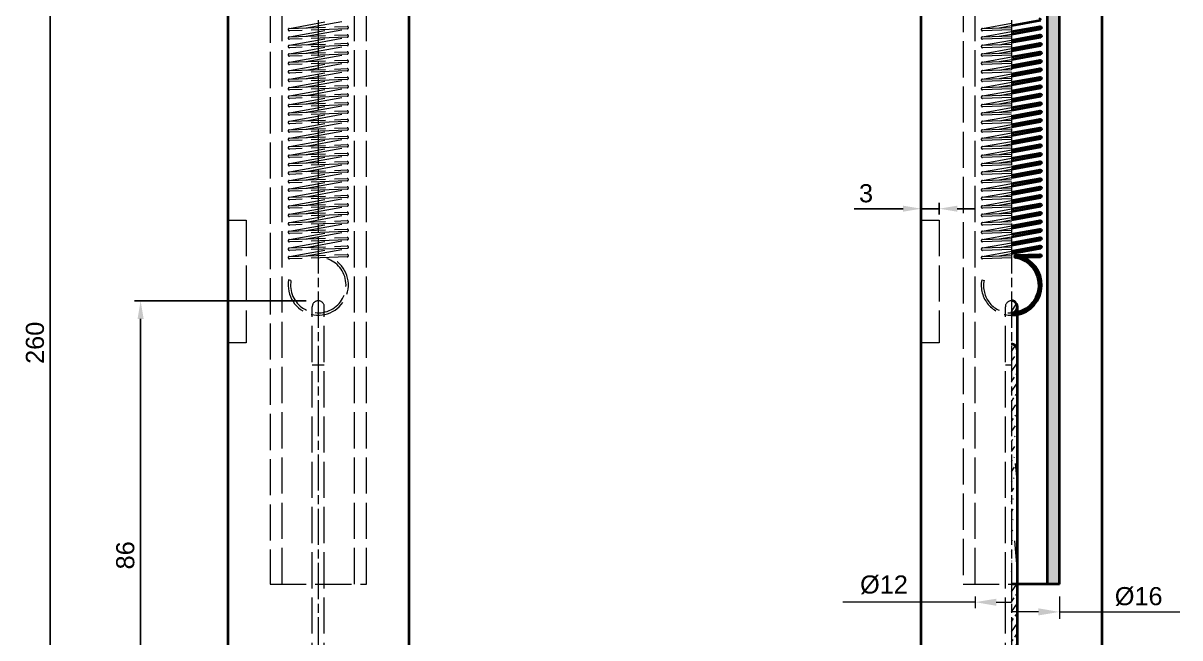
# Model space of a CAD drawing. Header units: millimetres. Extents: x 172 to 840, y -38 to 597.
# Drawn here: x 354.7 to 546.6, y 399.1 to 501 of the extents above; entities that cross this region are included whole.
import ezdxf

# ---------------------------------------------------------------- set-up
doc = ezdxf.new("R2010")
doc.units = ezdxf.units.MM
for name, pattern in [('3.1_Alcado_Lateral_Pormenor$0$AM_ISO02W050', [7.5, 6, -1.5]), ('3.1_Alcado_Lateral_Pormenor$0$AM_ISO08W050', [18, 12, -1.5, 3, -1.5]), ('3.1_Alcado_Lateral_Pormenor$0$AM_ISO08W050x2', [9, 6, -0.75, 1.5, -0.75]), ('3.1_Meio_corte$0$AM_ISO02W050', [7.5, 6, -1.5]), ('3.1_Meio_corte$0$AM_ISO08W050', [18, 12, -1.5, 3, -1.5]), ('3.1_Meio_corte$0$AM_ISO08W050x2', [9, 6, -0.75, 1.5, -0.75])]:
    doc.linetypes.add(name, pattern=pattern)
for name, color, linetype, lineweight in [('3.1_Alcado_Lateral_Pormenor$0$Contorno', 7, 'Continuous', 35), ('3.1_Alcado_Lateral_Pormenor$0$Eixos', 3, '3.1_Alcado_Lateral_Pormenor$0$AM_ISO08W050', 18), ('3.1_Alcado_Lateral_Pormenor$0$Invisível', 7, '3.1_Alcado_Lateral_Pormenor$0$AM_ISO02W050', 18), ('3.1_Meio_corte$0$Contorno', 7, 'Continuous', 35), ('3.1_Meio_corte$0$Eixos', 3, '3.1_Meio_corte$0$AM_ISO08W050', 18), ('3.1_Meio_corte$0$Invisível', 7, '3.1_Meio_corte$0$AM_ISO02W050', 18), ('3.1_Meio_corte$0$Tracejado', 4, 'Continuous', 18), ('AM_5', 3, 'Continuous', 18), ('Tracejado', 4, 'Continuous', 18)]:
    doc.layers.add(name, color=color, linetype=linetype, lineweight=lineweight)
doc.styles.get("Standard").update_dxf_attribs({"font": 'arial.ttf'})
doc.dimstyles.new('ISO-25$0', dxfattribs={"dimtxt": 3, "dimasz": 3, "dimexe": 1, "dimexo": 2, "dimgap": 1, "dimtad": 1, "dimdec": 1, "dimtxsty": 'Standard', "dimcen": 2.5, "dimadec": 0, "dimazin": 0, "dimtfac": 1, "dimtdec": 1, "dimtmove": 0, "dimatfit": 3, "dimfxl": 1, "dimarcsym": 0})

# ---------------------------------------------------------------- blocks, each defined once
blk = doc.blocks.new('*D15')
at = {"layer": 'AM_5', "color": 0, "lineweight": -2, "transparency": 16777216}
for p, q in [((386.68, 578), (358.18, 578)), ((359.18, 321), (359.18, 575)), ((369.18, 318), (358.18, 318))]:
    blk.add_line(p, q, dxfattribs=at)
at = {"layer": 'AM_5', "color": 0, "transparency": 16777216}
for points in [[(358.68, 575), (359.68, 575), (359.18, 578)], [(358.68, 321), (359.68, 321), (359.18, 318)]]:
    blk.add_solid(points, dxfattribs=at)
at = {"layer": 'Defpoints', "color": 0, "transparency": 16777216}
for p in [(359.18, 578), (388.68, 578), (371.18, 318)]:
    blk.add_point(p, dxfattribs=at)
at = {"layer": 'AM_5', "color": 0, "transparency": 16777216, "insert": (356.65, 448), "char_height": 3, "attachment_point": 5, "rotation": 90}
blk.add_mtext('260', dxfattribs=at)
blk = doc.blocks.new('*D16')
at = {"layer": 'AM_5', "color": 0, "lineweight": -2, "transparency": 16777216}
for p, q in [((401.64, 454.97), (373.17, 454.97)), ((374.17, 451.97), (374.17, 372.21)), ((401.65, 369.21), (373.17, 369.21))]:
    blk.add_line(p, q, dxfattribs=at)
at = {"layer": 'AM_5', "color": 0, "transparency": 16777216}
for points in [[(373.67, 451.97), (374.67, 451.97), (374.17, 454.97)], [(373.67, 372.21), (374.67, 372.21), (374.17, 369.21)]]:
    blk.add_solid(points, dxfattribs=at)
at = {"layer": 'Defpoints', "color": 0, "transparency": 16777216}
for p in [(403.64, 454.97), (374.17, 369.21), (403.65, 369.21)]:
    blk.add_point(p, dxfattribs=at)
at = {"layer": 'AM_5', "color": 0, "transparency": 16777216, "insert": (371.64, 412.77), "char_height": 3, "attachment_point": 5, "rotation": 90}
blk.add_mtext('86', dxfattribs=at)
blk = doc.blocks.new('*D52')
at = {"layer": 'AM_5', "color": 0, "lineweight": -2, "transparency": 16777216}
for p, q in [((500.68, 470.23), (492.55, 470.23)), ((503.68, 469.22), (503.68, 471.23)), ((506.68, 470.23), (503.68, 470.23)), ((506.68, 469.28), (506.68, 471.23)), ((509.68, 470.23), (512.68, 470.23))]:
    blk.add_line(p, q, dxfattribs=at)
at = {"layer": 'AM_5', "color": 0, "transparency": 16777216}
for points in [[(500.68, 470.73), (500.68, 469.73), (503.68, 470.23)], [(509.68, 470.73), (509.68, 469.73), (506.68, 470.23)]]:
    blk.add_solid(points, dxfattribs=at)
at = {"layer": 'Defpoints', "color": 0, "transparency": 16777216}
for p in [(506.68, 470.23), (503.68, 467.22), (506.68, 467.28)]:
    blk.add_point(p, dxfattribs=at)
at = {"layer": 'AM_5', "color": 0, "transparency": 16777216, "insert": (494.53, 472.77), "char_height": 3, "attachment_point": 5}
blk.add_mtext('3', dxfattribs=at)

msp = doc.modelspace()

# ---------------------------------------------------------------- hatches: boundary and pattern name
at = {"layer": '3.1_Meio_corte$0$Tracejado'}
h = msp.add_hatch(dxfattribs=at)
h.set_pattern_fill('ANSI36', color=256, scale=0.3, angle=50)
h.set_pattern_definition([(95, (205.6888, 162.3682), (-1.0941532, 1.5775162), [2.38125, -0.47625, 0, -0.47625])])
h.paths.add_polyline_path([(525.09, 545.3), (524.7, 545.3), (524.64, 545.24), (524.64, 545), (525.39, 545)])
h.paths.add_polyline_path([(525.39, 548), (524.64, 548), (524.64, 547.75), (524.7, 547.69), (525.09, 547.69)])
h.paths.add_polyline_path([(526.64, 558), (524.64, 558), (524.64, 548), (525.39, 548), (526.64, 549.25)])
h.paths.add_polyline_path([(524.64, 545), (525.39, 545), (526.64, 543.75), (526.64, 408), (524.64, 408)])
h = msp.add_hatch(dxfattribs=at)
h.set_pattern_fill('ANSI32', color=256, scale=0.03, angle=10)
h.set_pattern_definition([(55, (205.6888, 162.36818), (-0.2340727, 0.16389947), []), (55, (205.82145, 162.39157), (-0.2340727, 0.16389947), [])])
edge = h.paths.add_edge_path()
edge.add_line((518.64, 530.3), (518.64, 529.9))
edge.add_spline(control_points=[(518.64, 529.9), (518.65, 529.9), (518.65, 529.9), (518.66, 529.9)], knot_values=[0, 0, 0, 0, 0.01525, 0.01525, 0.01525, 0.01525], degree=3, periodic=0)
edge.add_spline(control_points=[(519.67, 530.26), (519.67, 530.25), (519.65, 530.23), (519.56, 530.16), (519.48, 530.11), (519.35, 530.05), (519.3, 530.03), (519.2, 529.99), (519.16, 529.98), (519.04, 529.95), (518.96, 529.93), (518.84, 529.89), (518.84, 529.91), (518.66, 529.9)], knot_values=[0.01525, 0.01525, 0.01525, 0.01525, 0.601984, 0.601984, 1.267454, 1.267454, 1.600189, 1.600189, 1.932924, 1.932924, 2.332762, 2.332762, 2.860374, 2.860374, 2.860374, 2.860374], degree=3, periodic=0)
edge.add_arc((518.64, 530.1), 0.2, 274.7002, 450)
h.paths.add_polyline_path([(518.64, 521.69), (518.64, 521.29, 1)])
h.paths.add_polyline_path([(523.65, 462.46, 1), (523.25, 462.46, 1)])
h.paths.add_polyline_path([(523.65, 463.86, 0.424817), (523.45, 464.06), (523.39, 464.05, 0.322249), (523.25, 463.86, 1)])
h.paths.add_polyline_path([(523.65, 465.26, 1), (523.25, 465.26, 1)])
h.paths.add_polyline_path([(523.25, 466.66, 1), (523.65, 466.66, 1)])
h.paths.add_polyline_path([(523.25, 468.06, 1), (523.65, 468.06, 1)])
h.paths.add_polyline_path([(523.65, 469.46, 0.424817), (523.45, 469.66), (523.39, 469.65, 0.322249), (523.25, 469.46, 1)])
h.paths.add_polyline_path([(523.25, 470.86, 1), (523.65, 470.86, 1)])
h.paths.add_polyline_path([(523.45, 472.46), (523.39, 472.45, 0.322249), (523.25, 472.26, 1), (523.65, 472.26, 0.424817)])
h.paths.add_polyline_path([(523.25, 473.66, 1), (523.65, 473.66, 1)])
h.paths.add_polyline_path([(523.65, 475.06, 1), (523.25, 475.06, 1)])
h.paths.add_polyline_path([(523.65, 476.46, 1), (523.25, 476.46, 1)])
h.paths.add_polyline_path([(523.65, 477.86, 1), (523.25, 477.86, 1)])
h.paths.add_polyline_path([(523.45, 479.46), (523.39, 479.45, 0.322249), (523.25, 479.26, 1), (523.65, 479.26, 0.424817)])
h.paths.add_polyline_path([(523.65, 480.66, 1), (523.25, 480.66, 1)])
h.paths.add_polyline_path([(523.25, 482.06, 1), (523.65, 482.06, 1)])
h.paths.add_polyline_path([(523.25, 483.46, 1), (523.65, 483.46, 1)])
h.paths.add_polyline_path([(523.25, 484.86, 1), (523.65, 484.86, 1)])
h.paths.add_polyline_path([(523.25, 486.26, 1), (523.65, 486.26, 1)])
h.paths.add_polyline_path([(523.25, 487.66, 1), (523.65, 487.66, 1)])
h.paths.add_polyline_path([(523.65, 489.06, 1), (523.25, 489.06, 1)])
h.paths.add_polyline_path([(523.65, 490.46, 1), (523.25, 490.46, 1)])
h.paths.add_polyline_path([(523.65, 491.86, 0.424817), (523.45, 492.06), (523.39, 492.05, 0.322249), (523.25, 491.86, 1)])
h.paths.add_polyline_path([(523.65, 493.26, 1), (523.25, 493.26, 1)])
h.paths.add_polyline_path([(523.25, 494.66, 1), (523.65, 494.66, 1)])
h.paths.add_polyline_path([(523.65, 496.06, 1), (523.25, 496.06, 1)])
h.paths.add_polyline_path([(523.65, 497.46, 1), (523.25, 497.46, 1)])
h.paths.add_polyline_path([(523.65, 498.86, 1), (523.25, 498.86, 1)])
h.paths.add_polyline_path([(523.25, 500.26, 1), (523.65, 500.26, 1)])
h.paths.add_polyline_path([(523.25, 501.66, 1), (523.65, 501.66, 1)])
h.paths.add_polyline_path([(523.25, 503.06, 1), (523.65, 503.06, 1)])
h.paths.add_polyline_path([(523.25, 504.46, 1), (523.65, 504.46, 1)])
h.paths.add_polyline_path([(523.65, 505.86, 0.424817), (523.45, 506.06), (523.39, 506.05, 0.322249), (523.25, 505.86, 1)])
h.paths.add_polyline_path([(523.65, 507.26, 1), (523.25, 507.26, 1)])
h.paths.add_polyline_path([(523.25, 508.66, 1), (523.65, 508.66, 1)])
h.paths.add_polyline_path([(523.25, 510.06, 1), (523.65, 510.06, 1)])
h.paths.add_polyline_path([(523.65, 511.46, 1), (523.25, 511.46, 1)])
h.paths.add_polyline_path([(523.65, 512.86, 1), (523.25, 512.86, 1)])
h.paths.add_polyline_path([(523.25, 514.26, 1), (523.65, 514.26, 1)])
h.paths.add_polyline_path([(523.25, 515.66, 1), (523.65, 515.66, 1)])
h.paths.add_polyline_path([(523.65, 517.06, 1), (523.25, 517.06, 1)])
h.paths.add_polyline_path([(523.25, 518.46, 1), (523.65, 518.46, 1)])
h.paths.add_polyline_path([(523.25, 519.86, 1), (523.65, 519.86, 1)])
h.paths.add_polyline_path([(523.25, 521.25, 1), (523.65, 521.25, 1)])
h.paths.add_polyline_path([(520.63, 462.16), (519.35, 462.12, -0.928669), (518.64, 452.97), (518.64, 452.57, 0.81636)])
h = msp.add_hatch(dxfattribs=at)
h.set_pattern_fill('ANSI33', color=256, scale=0.3, angle=10)
h.set_pattern_definition([(55, (205.6888, 162.3682), (-1.560485, 1.092663), []), (55, (207.0154, 162.602), (-1.560485, 1.092663), [0.9525, -0.47625])])
h.paths.add_polyline_path([(519.42, 374.72, 0.024032), (518.65, 374.76), (518.65, 369.79), (519.42, 369.79)])
h.paths.add_polyline_path([(519.42, 369.79), (518.65, 369.79), (518.65, 369.59), (519.42, 369.59)])
h.paths.add_polyline_path([(519.65, 369.79), (519.42, 369.79), (519.42, 369.59)])
h.paths.add_polyline_path([(519.65, 393.07), (518.68, 393.07), (518.65, 374.79), (519.65, 374.79)])
h.paths.add_polyline_path([(519.65, 408), (518.64, 408), (518.64, 393.07), (519.65, 393.07)])
edge = h.paths.add_edge_path()
edge.add_arc((518.65, 453.97), 1, 269.2321, 450.7679)
edge.add_line((518.64, 454.97), (518.64, 452.97))
edge = h.paths.add_edge_path()
edge.add_arc((518.66, 446.78), 0.992, 359.5487, 451.2219)
edge.add_line((518.64, 447.77), (518.64, 408))
edge.add_line((519.65, 408), (519.65, 446.78))
edge.add_line((518.64, 408), (519.65, 408))
edge = h.paths.add_edge_path()
edge.add_line((519.42, 369.79), (519.42, 374.79))
edge.add_line((519.65, 374.79), (519.65, 369.79))
at = {"layer": 'Tracejado'}
h = msp.add_hatch(dxfattribs=at)
h.set_pattern_fill('ANSI32', color=256, scale=0.4, angle=50)
h.set_pattern_definition([(95, (-9.5422, 76.334), (-3.795502, -0.332063), []), (95, (-8.3877, 77.71), (-3.795502, -0.332063), [])])
h.paths.add_polyline_path([(519.65, 369.79), (519.42, 369.59)], flags=17)
edge = h.paths.add_edge_path()
edge.add_line((519.65, 369.79), (519.65, 452.67))
edge.add_line((518.65, 369.59), (519.42, 369.59))
edge.add_line((519.42, 374.79), (519.42, 369.59))
edge.add_line((518.65, 369.21), (519.42, 369.59))

# ---------------------------------------------------------------- linework, layer by layer
at = {"layer": '3.1_Alcado_Lateral_Pormenor$0$Contorno'}
for p, q in [((388.68, 341), (388.68, 578)), ((418.68, 578), (418.68, 341))]:
    msp.add_line(p, q, dxfattribs=at)
at = {"layer": '3.1_Alcado_Lateral_Pormenor$0$Eixos', "linetype": '3.1_Alcado_Lateral_Pormenor$0$AM_ISO08W050x2'}
msp.add_line((403.64, 582.5), (403.64, 382.24), dxfattribs=at)
at = {"layer": '3.1_Alcado_Lateral_Pormenor$0$Invisível'}
for p, q in [((411.64, 408), (411.64, 541.46)), ((395.64, 541.22), (395.64, 408)), ((397.64, 408), (397.64, 539.85)), ((409.64, 408), (409.64, 539.72)), ((398.85, 500.12), (405.7, 501.35)), ((401.63, 500.22), (408.45, 501.45)), ((398.85, 500.12), (408.45, 500.46)), ((398.85, 498.72), (405.7, 499.95)), ((398.85, 498.72), (408.45, 499.06)), ((408.46, 500.06), (398.86, 499.72)), ((401.63, 498.82), (408.45, 500.05)), ((398.85, 497.32), (405.7, 498.55)), ((398.85, 497.32), (408.45, 497.66)), ((398.85, 495.92), (405.7, 497.15)), ((408.46, 498.66), (398.86, 498.32)), ((408.46, 497.26), (398.86, 496.92)), ((401.63, 497.42), (408.45, 498.65)), ((401.63, 496.02), (408.45, 497.25)), ((398.85, 495.92), (408.45, 496.26)), ((398.85, 494.52), (405.7, 495.75)), ((408.46, 495.86), (398.86, 495.52)), ((401.63, 494.62), (408.45, 495.85)), ((398.85, 494.52), (408.45, 494.86)), ((398.85, 493.12), (405.7, 494.35)), ((398.85, 493.12), (408.45, 493.46)), ((408.46, 494.46), (398.86, 494.12)), ((401.63, 493.22), (408.45, 494.45)), ((398.85, 491.72), (405.7, 492.95)), ((398.85, 491.72), (408.45, 492.06)), ((398.85, 490.32), (405.7, 491.55)), ((408.46, 493.06), (398.86, 492.72)), ((408.46, 491.66), (398.86, 491.32)), ((401.63, 491.82), (408.45, 493.05)), ((401.63, 490.42), (408.45, 491.65)), ((398.85, 490.32), (408.45, 490.66)), ((398.85, 488.92), (405.7, 490.15)), ((408.46, 490.26), (398.86, 489.92)), ((401.63, 489.02), (408.45, 490.25)), ((398.85, 488.92), (408.45, 489.26)), ((398.85, 487.52), (405.7, 488.75)), ((398.85, 487.52), (408.45, 487.86)), ((408.46, 488.86), (398.86, 488.52)), ((401.63, 487.62), (408.45, 488.85)), ((398.85, 486.12), (405.7, 487.35)), ((398.85, 486.12), (408.45, 486.46)), ((398.85, 484.72), (405.7, 485.95)), ((408.46, 487.46), (398.86, 487.12)), ((408.46, 486.06), (398.86, 485.72)), ((401.63, 486.22), (408.45, 487.45)), ((401.63, 484.82), (408.45, 486.05)), ((398.85, 484.72), (408.45, 485.06)), ((398.85, 483.32), (405.7, 484.55)), ((398.85, 483.32), (408.45, 483.66)), ((408.46, 484.66), (398.86, 484.32)), ((401.63, 483.42), (408.45, 484.65)), ((398.85, 481.92), (405.7, 483.15)), ((398.85, 481.92), (408.45, 482.26)), ((398.85, 480.52), (405.7, 481.75)), ((408.46, 483.26), (398.86, 482.92)), ((408.46, 481.86), (398.86, 481.52)), ((401.63, 482.02), (408.45, 483.25)), ((401.63, 480.62), (408.45, 481.85)), ((398.85, 480.52), (408.45, 480.86)), ((398.85, 479.12), (405.7, 480.35)), ((408.46, 480.46), (398.86, 480.12)), ((401.63, 479.22), (408.45, 480.45)), ((398.85, 479.12), (408.45, 479.46)), ((398.85, 477.72), (405.7, 478.95)), ((398.85, 477.72), (408.45, 478.06)), ((408.46, 479.06), (398.86, 478.72)), ((401.63, 477.82), (408.45, 479.05)), ((398.85, 476.32), (405.7, 477.55)), ((398.85, 476.32), (408.45, 476.66)), ((398.85, 474.92), (405.7, 476.15)), ((408.46, 477.66), (398.86, 477.32)), ((408.46, 476.26), (398.86, 475.92)), ((401.63, 476.42), (408.45, 477.65)), ((401.63, 475.02), (408.45, 476.25)), ((398.85, 474.92), (408.45, 475.26)), ((398.85, 473.52), (405.7, 474.75)), ((408.46, 474.86), (398.86, 474.52)), ((401.63, 473.62), (408.45, 474.85)), ((398.85, 473.52), (408.45, 473.86)), ((398.85, 472.12), (405.7, 473.35)), ((398.85, 472.12), (408.45, 472.46)), ((408.46, 473.46), (398.86, 473.12)), ((401.63, 472.22), (408.45, 473.45)), ((398.85, 470.72), (405.7, 471.95)), ((398.85, 470.72), (408.45, 471.06)), ((398.85, 469.32), (405.7, 470.55)), ((408.46, 472.06), (398.86, 471.72)), ((408.46, 470.66), (398.86, 470.32)), ((401.63, 470.82), (408.45, 472.05)), ((401.63, 469.42), (408.45, 470.65)), ((398.85, 469.32), (408.45, 469.66)), ((398.85, 467.92), (405.7, 469.15)), ((408.46, 469.26), (398.86, 468.92)), ((401.63, 468.02), (408.45, 469.25)), ((398.85, 467.92), (408.45, 468.26)), ((398.85, 466.52), (405.7, 467.75)), ((398.85, 466.52), (408.45, 466.86)), ((408.46, 467.86), (398.86, 467.52)), ((408.46, 466.46), (398.86, 466.12)), ((401.63, 466.62), (408.45, 467.85)), ((401.63, 465.22), (408.45, 466.45)), ((398.85, 465.12), (405.7, 466.35)), ((398.85, 465.12), (408.45, 465.46)), ((398.85, 463.72), (405.7, 464.95)), ((408.46, 465.06), (398.86, 464.72)), ((401.63, 463.82), (408.45, 465.05)), ((398.85, 463.72), (408.45, 464.06)), ((398.85, 462.32), (405.7, 463.55)), ((398.85, 462.32), (408.45, 462.66)), ((408.46, 463.66), (398.86, 463.32)), ((401.63, 462.42), (408.45, 463.65)), ((408.46, 462.26), (398.86, 461.92)), ((402.65, 369.79), (402.65, 453.97)), ((404.65, 369.79), (404.65, 453.97)), ((402.65, 444.34), (404.65, 444.34)), ((395.64, 408), (411.64, 408))]:
    msp.add_line(p, q, dxfattribs=at)
at = {"layer": '3.1_Alcado_Lateral_Pormenor$0$Invisível', "lineweight": 18}
msp.add_line((399.12, 458.35), (398.73, 458.42), dxfattribs=at)
at = {"layer": '3.1_Alcado_Lateral_Pormenor$0$Invisível'}
msp.add_lwpolyline([(388.68, 468.34), (391.68, 468.34), (391.68, 448), (388.68, 448)], close=True, dxfattribs=at)
for centre, radius, start, end in [((398.85, 499.92), 0.2, 92.0665, 272.0665), ((398.85, 499.92), 0.2, 92.0665, 272.0665), ((408.45, 500.26), 0.2, 272.0665, 92.0665), ((408.45, 500.26), 0.2, 272.0665, 92.0665), ((408.45, 498.86), 0.2, 272.0665, 92.0665), ((408.45, 498.86), 0.2, 272.0665, 92.0665), ((398.85, 498.52), 0.2, 92.0665, 272.0665), ((398.85, 498.52), 0.2, 92.0665, 272.0665), ((398.85, 497.12), 0.2, 92.0665, 272.0665), ((398.85, 497.12), 0.2, 92.0665, 272.0665), ((408.45, 497.46), 0.2, 272.0665, 92.0665), ((408.45, 497.46), 0.2, 272.0665, 92.0665), ((398.85, 495.72), 0.2, 92.0665, 272.0665), ((398.85, 495.72), 0.2, 92.0665, 272.0665), ((408.45, 496.06), 0.2, 272.0665, 92.0665), ((408.45, 496.06), 0.2, 272.0665, 92.0665), ((398.85, 494.32), 0.2, 92.0665, 272.0665), ((398.85, 494.32), 0.2, 92.0665, 272.0665), ((408.45, 494.66), 0.2, 272.0665, 92.0665), ((408.45, 494.66), 0.2, 272.0665, 92.0665), ((408.45, 493.26), 0.2, 272.0665, 92.0665), ((408.45, 493.26), 0.2, 272.0665, 92.0665), ((398.85, 492.92), 0.2, 92.0665, 272.0665), ((398.85, 492.92), 0.2, 92.0665, 272.0665), ((398.85, 491.52), 0.2, 92.0665, 272.0665), ((398.85, 491.52), 0.2, 92.0665, 272.0665), ((408.45, 491.86), 0.2, 272.0665, 92.0665), ((408.45, 491.86), 0.2, 272.0665, 92.0665), ((398.85, 490.12), 0.2, 92.0665, 272.0665), ((398.85, 490.12), 0.2, 92.0665, 272.0665), ((408.45, 490.46), 0.2, 272.0665, 92.0665), ((408.45, 490.46), 0.2, 272.0665, 92.0665), ((398.85, 488.72), 0.2, 92.0665, 272.0665), ((398.85, 488.72), 0.2, 92.0665, 272.0665), ((398.85, 487.32), 0.2, 92.0665, 272.0665), ((398.85, 487.32), 0.2, 92.0665, 272.0665), ((408.45, 489.06), 0.2, 272.0665, 92.0665), ((408.45, 489.06), 0.2, 272.0665, 92.0665), ((408.45, 487.66), 0.2, 272.0665, 92.0665), ((408.45, 487.66), 0.2, 272.0665, 92.0665), ((398.85, 485.92), 0.2, 92.0665, 272.0665), ((398.85, 485.92), 0.2, 92.0665, 272.0665), ((408.45, 486.26), 0.2, 272.0665, 92.0665), ((408.45, 486.26), 0.2, 272.0665, 92.0665), ((398.85, 484.52), 0.2, 92.0665, 272.0665), ((398.85, 484.52), 0.2, 92.0665, 272.0665), ((408.45, 484.86), 0.2, 272.0665, 92.0665), ((408.45, 484.86), 0.2, 272.0665, 92.0665), ((408.45, 483.46), 0.2, 272.0665, 92.0665), ((408.45, 483.46), 0.2, 272.0665, 92.0665), ((398.85, 483.12), 0.2, 92.0665, 272.0665), ((398.85, 483.12), 0.2, 92.0665, 272.0665), ((398.85, 481.72), 0.2, 92.0665, 272.0665), ((398.85, 481.72), 0.2, 92.0665, 272.0665), ((408.45, 482.06), 0.2, 272.0665, 92.0665), ((408.45, 482.06), 0.2, 272.0665, 92.0665), ((398.85, 480.32), 0.2, 92.0665, 272.0665), ((398.85, 480.32), 0.2, 92.0665, 272.0665), ((408.45, 480.66), 0.2, 272.0665, 92.0665), ((408.45, 480.66), 0.2, 272.0665, 92.0665), ((398.85, 478.92), 0.2, 92.0665, 272.0665), ((398.85, 478.92), 0.2, 92.0665, 272.0665), ((408.45, 479.26), 0.2, 272.0665, 92.0665), ((408.45, 479.26), 0.2, 272.0665, 92.0665), ((408.45, 477.86), 0.2, 272.0665, 92.0665), ((408.45, 477.86), 0.2, 272.0665, 92.0665), ((398.85, 477.52), 0.2, 92.0665, 272.0665), ((398.85, 477.52), 0.2, 92.0665, 272.0665), ((398.85, 476.12), 0.2, 92.0665, 272.0665), ((398.85, 476.12), 0.2, 92.0665, 272.0665), ((408.45, 476.46), 0.2, 272.0665, 92.0665), ((408.45, 476.46), 0.2, 272.0665, 92.0665), ((398.85, 474.72), 0.2, 92.0665, 272.0665), ((398.85, 474.72), 0.2, 92.0665, 272.0665), ((408.45, 475.06), 0.2, 272.0665, 92.0665), ((408.45, 475.06), 0.2, 272.0665, 92.0665), ((398.85, 473.32), 0.2, 92.0665, 272.0665), ((398.85, 473.32), 0.2, 92.0665, 272.0665), ((408.45, 473.66), 0.2, 272.0665, 92.0665), ((408.45, 473.66), 0.2, 272.0665, 92.0665), ((408.45, 472.26), 0.2, 272.0665, 92.0665), ((408.45, 472.26), 0.2, 272.0665, 92.0665), ((398.85, 471.92), 0.2, 92.0665, 272.0665), ((398.85, 471.92), 0.2, 92.0665, 272.0665), ((398.85, 470.52), 0.2, 92.0665, 272.0665), ((398.85, 470.52), 0.2, 92.0665, 272.0665), ((408.45, 470.86), 0.2, 272.0665, 92.0665), ((408.45, 470.86), 0.2, 272.0665, 92.0665), ((398.85, 469.12), 0.2, 92.0665, 272.0665), ((398.85, 469.12), 0.2, 92.0665, 272.0665), ((408.45, 469.46), 0.2, 272.0665, 92.0665), ((408.45, 469.46), 0.2, 272.0665, 92.0665), ((398.85, 467.72), 0.2, 92.0665, 272.0665), ((398.85, 467.72), 0.2, 92.0665, 272.0665), ((398.85, 466.32), 0.2, 92.0665, 272.0665), ((398.85, 466.32), 0.2, 92.0665, 272.0665), ((408.45, 468.06), 0.2, 272.0665, 92.0665), ((408.45, 468.06), 0.2, 272.0665, 92.0665), ((408.45, 466.66), 0.2, 272.0665, 92.0665), ((408.45, 466.66), 0.2, 272.0665, 92.0665), ((398.85, 464.92), 0.2, 92.0665, 272.0665), ((398.85, 464.92), 0.2, 92.0665, 272.0665), ((408.45, 465.26), 0.2, 272.0665, 92.0665), ((408.45, 465.26), 0.2, 272.0665, 92.0665), ((398.85, 463.52), 0.2, 92.0665, 272.0665), ((398.85, 463.52), 0.2, 92.0665, 272.0665), ((408.45, 463.86), 0.2, 272.0665, 92.0665), ((408.45, 463.86), 0.2, 272.0665, 92.0665), ((408.45, 462.46), 0.2, 272.0665, 92.0665), ((408.45, 462.46), 0.2, 272.0665, 92.0665), ((398.85, 462.12), 0.2, 92.0665, 272.0665), ((398.85, 462.12), 0.2, 92.0665, 272.0665), ((403.65, 453.97), 1, 0, 180)]:
    msp.add_arc(centre, radius, start, end, dxfattribs=at)
at = {"layer": '3.1_Alcado_Lateral_Pormenor$0$Invisível', "lineweight": 18}
for radius, end in [(5, 66.7536), (4.6, 81.3605)]:
    msp.add_arc((403.65, 457.57), radius, 170.2141, end, dxfattribs=at)
at = {"layer": '3.1_Meio_corte$0$Contorno'}
for p, q in [((503.68, 341), (503.68, 578)), ((533.68, 578), (533.68, 393.07)), ((524.64, 408), (524.64, 545)), ((526.64, 408), (526.64, 543.75)), ((518.64, 500.58), (523.49, 501.47)), ((518.64, 499.59), (523.42, 500.46)), ((518.64, 499.18), (523.49, 500.07)), ((518.64, 498.19), (523.42, 499.06)), ((518.64, 496.79), (523.42, 497.66)), ((518.64, 496.38), (523.49, 497.27)), ((518.68, 497.83), (523.49, 498.67)), ((518.64, 495.39), (523.42, 496.26)), ((518.64, 494.98), (523.49, 495.87)), ((518.64, 493.99), (523.42, 494.86)), ((518.64, 493.58), (523.49, 494.47)), ((518.64, 492.59), (523.42, 493.46)), ((518.64, 492.18), (523.49, 493.07)), ((518.64, 491.19), (523.45, 492.06)), ((518.64, 490.78), (523.49, 491.67)), ((518.64, 489.79), (523.42, 490.66)), ((518.64, 489.38), (523.49, 490.27)), ((518.64, 488.39), (523.42, 489.26)), ((518.64, 487.98), (523.49, 488.87)), ((518.64, 486.99), (523.42, 487.86)), ((518.64, 486.58), (523.49, 487.47)), ((518.64, 485.59), (523.42, 486.46)), ((518.64, 485.18), (523.49, 486.07)), ((518.64, 484.19), (523.42, 485.06)), ((518.64, 483.78), (523.49, 484.67)), ((518.64, 482.79), (523.42, 483.66)), ((518.64, 482.38), (523.49, 483.27)), ((518.64, 481.38), (523.42, 482.26)), ((518.64, 480.98), (523.49, 481.87)), ((518.64, 479.99), (523.42, 480.86)), ((518.64, 479.58), (523.49, 480.47)), ((518.64, 478.59), (523.45, 479.46)), ((518.64, 478.18), (523.49, 479.07)), ((518.64, 477.19), (523.42, 478.06)), ((518.64, 476.78), (523.49, 477.67)), ((518.64, 475.79), (523.42, 476.66)), ((518.64, 475.38), (523.49, 476.27)), ((518.64, 474.39), (523.42, 475.26)), ((518.64, 473.98), (523.49, 474.87)), ((518.64, 472.99), (523.42, 473.86)), ((518.64, 472.58), (523.49, 473.47)), ((518.64, 471.59), (523.45, 472.46)), ((518.64, 471.18), (523.49, 472.07)), ((518.64, 470.19), (523.42, 471.06)), ((518.64, 469.78), (523.49, 470.67)), ((518.64, 468.79), (523.45, 469.66)), ((518.64, 468.38), (523.49, 469.27)), ((518.64, 467.39), (523.42, 468.26)), ((518.64, 466.98), (523.49, 467.87)), ((518.64, 465.99), (523.39, 466.85)), ((518.64, 465.58), (523.49, 466.47)), ((518.64, 464.59), (523.42, 465.46)), ((518.64, 464.18), (523.49, 465.07)), ((518.64, 463.19), (523.45, 464.06)), ((518.64, 462.78), (523.49, 463.67)), ((519.35, 462.52), (523.45, 462.66)), ((519.35, 462.12), (523.46, 462.26)), ((519.65, 453.08), (519.65, 453.97)), ((519.65, 369.79), (519.65, 452.67)), ((526.64, 408), (518.64, 408))]:
    msp.add_line(p, q, dxfattribs=at)
for centre in [(523.45, 500.26), (523.45, 498.86), (523.45, 497.46), (523.45, 496.06), (523.45, 494.66), (523.45, 493.26), (523.45, 491.86), (523.45, 490.46), (523.45, 489.06), (523.45, 487.66), (523.45, 486.26), (523.45, 484.86), (523.45, 483.46), (523.45, 482.06), (523.45, 480.66), (523.45, 479.26), (523.45, 477.86), (523.45, 476.46), (523.45, 475.06), (523.45, 473.66), (523.45, 472.26), (523.45, 470.86), (523.45, 469.46), (523.45, 468.06), (523.45, 466.66), (523.45, 465.26), (523.45, 463.86), (523.45, 462.46)]:
    msp.add_circle(centre, 0.2, dxfattribs=at)
for centre, radius, start, end in [((518.65, 457.57), 5, 269.8463, 66.7536), ((518.65, 457.57), 4.6, 269.8329, 81.3605), ((519.35, 462.32), 0.2, 90, 270), ((518.65, 453.97), 1, 269.2321, 90.7679), ((518.66, 446.78), 0.992, 359.5487, 91.2219)]:
    msp.add_arc(centre, radius, start, end, dxfattribs=at)
at = {"layer": '3.1_Meio_corte$0$Eixos', "linetype": '3.1_Meio_corte$0$AM_ISO08W050x2'}
msp.add_line((518.64, 582.5), (518.64, 382.24), dxfattribs=at)
at = {"layer": '3.1_Meio_corte$0$Invisível'}
for p, q in [((510.64, 558), (510.64, 408)), ((512.64, 408), (512.68, 558)), ((513.85, 500.12), (518.64, 500.99)), ((513.85, 500.12), (518.64, 500.29)), ((513.85, 498.72), (518.64, 499.59)), ((518.64, 499.89), (513.86, 499.72)), ((516.63, 500.22), (518.64, 500.58)), ((516.63, 498.82), (518.64, 499.18)), ((513.85, 498.72), (518.64, 498.89)), ((513.85, 497.32), (518.64, 498.19)), ((513.85, 497.32), (518.64, 497.49)), ((518.64, 498.49), (513.86, 498.32)), ((518.64, 497.09), (513.86, 496.92)), ((516.63, 497.42), (518.68, 497.83)), ((513.85, 495.92), (518.64, 496.79)), ((513.85, 495.92), (518.64, 496.09)), ((513.85, 494.52), (518.64, 495.39)), ((518.64, 495.69), (513.86, 495.52)), ((516.63, 496.02), (518.64, 496.38)), ((513.85, 494.52), (518.64, 494.69)), ((513.85, 493.12), (518.64, 493.99)), ((513.85, 493.12), (518.64, 493.29)), ((518.64, 494.29), (513.86, 494.12)), ((516.63, 494.62), (518.64, 494.98)), ((516.63, 493.22), (518.64, 493.58)), ((513.85, 491.72), (518.64, 492.59)), ((513.85, 491.72), (518.64, 491.89)), ((518.64, 492.89), (513.86, 492.72)), ((518.64, 491.49), (513.86, 491.32)), ((516.63, 491.82), (518.64, 492.18)), ((513.85, 490.32), (518.64, 491.19)), ((513.85, 490.32), (518.64, 490.49)), ((513.85, 488.92), (518.64, 489.79)), ((518.64, 490.09), (513.86, 489.92)), ((516.63, 490.42), (518.64, 490.78)), ((513.85, 488.92), (518.64, 489.09)), ((513.85, 487.52), (518.64, 488.39)), ((513.85, 487.52), (518.64, 487.69)), ((518.64, 488.69), (513.86, 488.52)), ((516.63, 489.02), (518.64, 489.38)), ((516.63, 487.62), (518.64, 487.98)), ((513.85, 486.12), (518.64, 486.99)), ((513.85, 486.12), (518.64, 486.29)), ((513.85, 484.72), (518.64, 485.59)), ((518.64, 487.29), (513.86, 487.12)), ((518.64, 485.89), (513.86, 485.72)), ((516.63, 486.22), (518.64, 486.58)), ((513.85, 484.72), (518.64, 484.89)), ((513.85, 483.32), (518.64, 484.19)), ((518.64, 484.49), (513.86, 484.32)), ((516.63, 484.82), (518.64, 485.18)), ((516.63, 483.42), (518.64, 483.78)), ((513.85, 483.32), (518.64, 483.49)), ((513.85, 481.92), (518.64, 482.79)), ((513.85, 481.92), (518.64, 482.09)), ((518.64, 483.09), (513.86, 482.92)), ((516.63, 482.02), (518.64, 482.38)), ((513.85, 480.52), (518.64, 481.38)), ((513.85, 480.52), (518.64, 480.69)), ((513.85, 479.12), (518.64, 479.99)), ((518.64, 481.69), (513.86, 481.52)), ((518.64, 480.29), (513.86, 480.12)), ((516.63, 480.62), (518.64, 480.98)), ((513.85, 479.12), (518.64, 479.29)), ((513.85, 477.72), (518.64, 478.59)), ((518.64, 478.89), (513.86, 478.72)), ((516.63, 479.22), (518.64, 479.58)), ((516.63, 477.82), (518.64, 478.18)), ((513.85, 477.72), (518.64, 477.89)), ((513.85, 476.32), (518.64, 477.19)), ((513.85, 476.32), (518.64, 476.49)), ((518.64, 477.49), (513.86, 477.32)), ((518.64, 476.09), (513.86, 475.92)), ((516.63, 476.42), (518.64, 476.78)), ((513.85, 474.92), (518.64, 475.79)), ((513.85, 474.92), (518.64, 475.09)), ((513.85, 473.52), (518.64, 474.39)), ((518.64, 474.69), (513.86, 474.52)), ((516.63, 475.02), (518.64, 475.38)), ((513.85, 473.52), (518.64, 473.69)), ((513.85, 472.12), (518.64, 472.99)), ((513.85, 472.12), (518.64, 472.29)), ((518.64, 473.29), (513.86, 473.12)), ((516.63, 473.62), (518.64, 473.98)), ((516.63, 472.22), (518.64, 472.58)), ((513.85, 470.72), (518.64, 471.59)), ((513.85, 470.72), (518.64, 470.89)), ((518.64, 471.89), (513.86, 471.72)), ((518.64, 470.49), (513.86, 470.32)), ((516.63, 470.82), (518.64, 471.18)), ((513.85, 469.32), (518.64, 470.19)), ((513.85, 469.32), (518.64, 469.49)), ((513.85, 467.92), (518.64, 468.79)), ((518.64, 469.09), (513.86, 468.92)), ((516.63, 469.42), (518.64, 469.78)), ((516.63, 468.02), (518.64, 468.38)), ((513.85, 467.92), (518.64, 468.09)), ((513.85, 466.52), (518.64, 467.39)), ((513.85, 466.52), (518.64, 466.69)), ((518.64, 467.69), (513.86, 467.52)), ((516.63, 466.62), (518.64, 466.98)), ((513.85, 465.12), (518.64, 465.99)), ((513.85, 465.12), (518.64, 465.29)), ((513.85, 463.72), (518.64, 464.59)), ((518.64, 466.29), (513.86, 466.12)), ((518.64, 464.89), (513.86, 464.72)), ((516.63, 465.22), (518.64, 465.58)), ((513.85, 463.72), (518.64, 463.89)), ((513.85, 462.32), (518.64, 463.19)), ((518.64, 463.49), (513.86, 463.32)), ((516.63, 463.82), (518.64, 464.18)), ((516.63, 462.42), (518.64, 462.78)), ((513.85, 462.32), (518.64, 462.49)), ((518.64, 462.09), (513.86, 461.92)), ((513.73, 458.42), (514.12, 458.35)), ((517.65, 369.79), (517.65, 453.97)), ((517.65, 444.34), (518.64, 444.34)), ((510.64, 408), (518.64, 408))]:
    msp.add_line(p, q, dxfattribs=at)
msp.add_lwpolyline([(503.68, 468.34), (506.68, 468.34), (506.68, 448), (503.68, 448)], close=True, dxfattribs=at)
for centre, radius, start, end in [((513.85, 499.92), 0.2, 92.0665, 272.0665), ((513.85, 499.92), 0.2, 92.0665, 272.0665), ((513.85, 498.52), 0.2, 92.0665, 272.0665), ((513.85, 498.52), 0.2, 92.0665, 272.0665), ((513.85, 497.12), 0.2, 92.0665, 272.0665), ((513.85, 497.12), 0.2, 92.0665, 272.0665), ((513.85, 495.72), 0.2, 92.0665, 272.0665), ((513.85, 495.72), 0.2, 92.0665, 272.0665), ((513.85, 494.32), 0.2, 92.0665, 272.0665), ((513.85, 494.32), 0.2, 92.0665, 272.0665), ((513.85, 492.92), 0.2, 92.0665, 272.0665), ((513.85, 492.92), 0.2, 92.0665, 272.0665), ((513.85, 491.52), 0.2, 92.0665, 272.0665), ((513.85, 491.52), 0.2, 92.0665, 272.0665), ((513.85, 490.12), 0.2, 92.0665, 272.0665), ((513.85, 490.12), 0.2, 92.0665, 272.0665), ((513.85, 488.72), 0.2, 92.0665, 272.0665), ((513.85, 488.72), 0.2, 92.0665, 272.0665), ((513.85, 487.32), 0.2, 92.0665, 272.0665), ((513.85, 487.32), 0.2, 92.0665, 272.0665), ((513.85, 485.92), 0.2, 92.0665, 272.0665), ((513.85, 485.92), 0.2, 92.0665, 272.0665), ((513.85, 484.52), 0.2, 92.0665, 272.0665), ((513.85, 484.52), 0.2, 92.0665, 272.0665), ((513.85, 483.12), 0.2, 92.0665, 272.0665), ((513.85, 483.12), 0.2, 92.0665, 272.0665), ((513.85, 481.72), 0.2, 92.0665, 272.0665), ((513.85, 481.72), 0.2, 92.0665, 272.0665), ((513.85, 480.32), 0.2, 92.0665, 272.0665), ((513.85, 480.32), 0.2, 92.0665, 272.0665), ((513.85, 478.92), 0.2, 92.0665, 272.0665), ((513.85, 478.92), 0.2, 92.0665, 272.0665), ((513.85, 477.52), 0.2, 92.0665, 272.0665), ((513.85, 477.52), 0.2, 92.0665, 272.0665), ((513.85, 476.12), 0.2, 92.0665, 272.0665), ((513.85, 476.12), 0.2, 92.0665, 272.0665), ((513.85, 474.72), 0.2, 92.0665, 272.0665), ((513.85, 474.72), 0.2, 92.0665, 272.0665), ((513.85, 473.32), 0.2, 92.0665, 272.0665), ((513.85, 473.32), 0.2, 92.0665, 272.0665), ((513.85, 471.92), 0.2, 92.0665, 272.0665), ((513.85, 471.92), 0.2, 92.0665, 272.0665), ((513.85, 470.52), 0.2, 92.0665, 272.0665), ((513.85, 470.52), 0.2, 92.0665, 272.0665), ((513.85, 469.12), 0.2, 92.0665, 272.0665), ((513.85, 469.12), 0.2, 92.0665, 272.0665), ((513.85, 467.72), 0.2, 92.0665, 272.0665), ((513.85, 467.72), 0.2, 92.0665, 272.0665), ((513.85, 466.32), 0.2, 92.0665, 272.0665), ((513.85, 466.32), 0.2, 92.0665, 272.0665), ((513.85, 464.92), 0.2, 92.0665, 272.0665), ((513.85, 464.92), 0.2, 92.0665, 272.0665), ((513.85, 463.52), 0.2, 92.0665, 272.0665), ((513.85, 463.52), 0.2, 92.0665, 272.0665), ((513.85, 462.12), 0.2, 92.0665, 272.0665), ((513.85, 462.12), 0.2, 92.0665, 272.0665), ((518.65, 457.57), 5, 170.2141, 269.8463), ((518.5, 457.44), 4.47, 168.2265, 271.8205), ((518.65, 453.97), 1, 0, 180)]:
    msp.add_arc(centre, radius, start, end, dxfattribs=at)
at = {"layer": '3.1_Meio_corte$0$Tracejado'}
msp.add_line((526.64, 408), (526.64, 408), dxfattribs=at)
at = {"layer": 'AM_5'}
for p, q in [((518.64, 407.24), (518.64, 405)), ((512.64, 405), (490.68, 405)), ((512.64, 405.96), (512.64, 404)), ((516.14, 405), (518.64, 405)), ((526.63, 405.96), (526.64, 402.27)), ((523.14, 403.39), (518.64, 403.39)), ((526.64, 403.39), (546.6, 403.39))]:
    msp.add_line(p, q, dxfattribs=at)
for points in [[(516.14, 405.58), (516.14, 404.41), (512.64, 405)], [(523.14, 403.98), (523.14, 402.81), (526.64, 403.39)]]:
    msp.add_solid(points, dxfattribs=at)

# ---------------------------------------------------------------- texts
at = {"layer": 'AM_5', "char_height": 3, "attachment_point": 5}
for s, insert in [('%%C12', (497.51, 407.88)), ('%%C16', (539.77, 405.95))]:
    msp.add_mtext(s, dxfattribs=dict(at, insert=insert))

# ---------------------------------------------------------------- dimensions: what is measured, and where the dimension line sits
at = {"layer": 'AM_5'}
dim = msp.add_linear_dim(base=(359.18, 578), p1=(371.18, 318), p2=(388.68, 578), angle=90, dimstyle='ISO-25$0', override={"dimpost": ''}, dxfattribs=at)
dim.commit()
dim.dimension.update_dxf_attribs({"geometry": '*D15', "text_midpoint": (356.65, 448)})
dim = msp.add_linear_dim(base=(506.68, 470.23), p1=(503.68, 467.22), p2=(506.68, 467.28), dimstyle='ISO-25$0', dxfattribs=at)
dim.commit()
dim.dimension.update_dxf_attribs({"geometry": '*D52', "text_midpoint": (494.53, 470.23), "dimtype": 160})
dim = msp.add_linear_dim(base=(374.17, 369.21), p1=(403.64, 454.97), p2=(403.65, 369.21), angle=90, text='86', dimstyle='ISO-25$0', dxfattribs=at)
dim.commit()
dim.dimension.update_dxf_attribs({"geometry": '*D16', "text_midpoint": (374.17, 412.77), "dimtype": 160})

doc.saveas('drawing.dxf')
